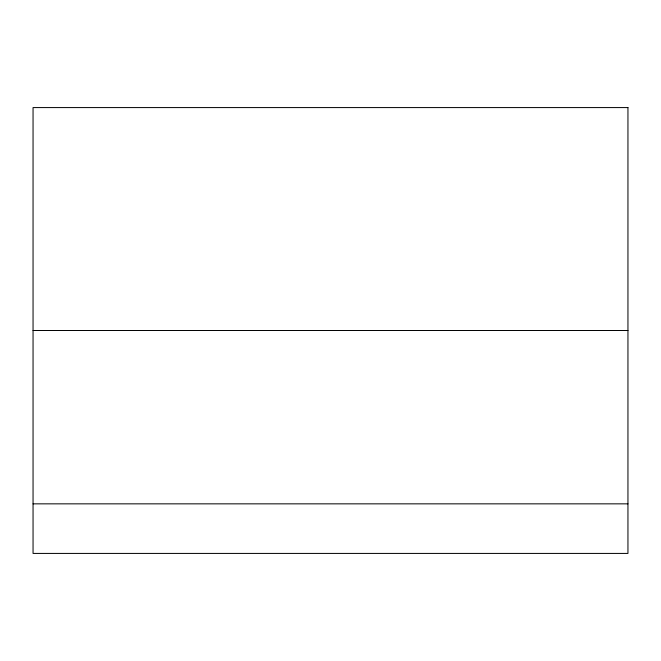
<?xml version="1.0" encoding="UTF-8"?>
<svg xmlns="http://www.w3.org/2000/svg" width="661" height="661" viewBox="0 0 661 661"><rect width="100%" height="100%" fill="white"/><g stroke="black" fill="none" stroke-linecap="round" stroke-linejoin="round"><path stroke-width="0.99" d="M33.05 330.5L627.95 330.5M33.05 503.847L627.95 503.847M627.95 107.578L33.05 107.578L33.05 553.422L627.95 553.422L627.95 107.578"/></g></svg>
